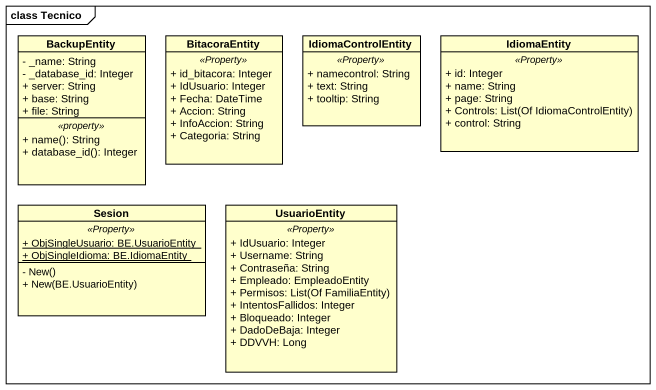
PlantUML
@startuml
mainframe class Tecnico
hide circle
hide empty members
skinparam classAttributeIconSize 0
class BackupEntity {
  - _name: String
  - _database_id: Integer
  + server: String
  + base: String
  + file: String
  .. <<property>> ..
  + name(): String
  + database_id(): Integer
}
class BitacoraEntity {
  .. <<Property>> ..
  + id_bitacora: Integer
  + IdUsuario: Integer
  + Fecha: DateTime
  + Accion: String
  + InfoAccion: String
  + Categoria: String
}
class IdiomaControlEntity {
  .. <<Property>> ..
  + namecontrol: String
  + text: String
  + tooltip: String
}
class IdiomaEntity {
  .. <<Property>> ..
  + id: Integer
  + name: String
  + page: String
  {field} + Controls: List(Of IdiomaControlEntity)
  + control: String
}
class Sesion {
  .. <<Property>> ..
  {static} + ObjSingleUsuario: BE.UsuarioEntity
  {static} + ObjSingleIdioma: BE.IdiomaEntity
  --
  - New()
  + New(BE.UsuarioEntity)
}
class UsuarioEntity {
  .. <<Property>> ..
  + IdUsuario: Integer
  + Username: String
  + Contraseña: String
  + Empleado: EmpleadoEntity
  {field} + Permisos: List(Of FamiliaEntity)
  + IntentosFallidos: Integer
  + Bloqueado: Integer
  + DadoDeBaja: Integer
  + DDVVH: Long
}
@enduml
